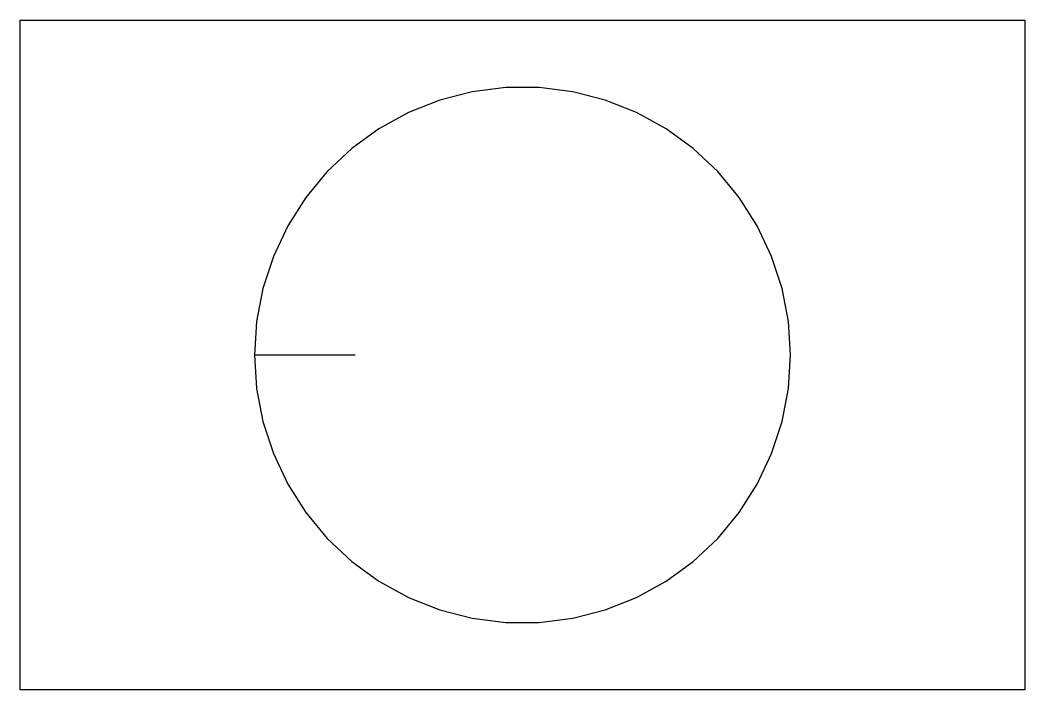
# Model space of a CAD drawing. Extents: x 0 to 300, y 0 to 200.
import ezdxf

# ---------------------------------------------------------------- set-up
doc = ezdxf.new("R2010")
doc.units = 0

msp = doc.modelspace()

# ---------------------------------------------------------------- linework, layer by layer
at = {"layer": 'Layer 0', "color": 5}
for p, q in [((0, 0), (0, 200)), ((0, 200), (300, 200)), ((300, 200), (300, 0)), ((100, 100), (70, 99.999992)), ((300, 0), (0, 0))]:
    msp.add_line(p, q, dxfattribs=at)
msp.add_lwpolyline([(70, 99.999992), (70.630829, 89.973328), (72.513351, 80.104797), (75.617889, 70.550018), (79.895477, 61.459686), (85.278656, 52.977158), (91.682533, 45.23621), (99.006096, 38.358929), (107.133873, 32.453754), (115.937675, 27.613825), (125.278671, 23.91547), (135.009521, 21.417013), (144.976791, 20.15786), (155.023285, 20.157864), (164.990555, 21.417028), (174.721405, 23.915493), (184.062393, 27.613859), (192.866196, 32.453796), (200.993973, 38.358978), (208.317535, 45.236279), (214.721405, 52.977238), (220.104568, 61.45977), (224.382141, 70.55011), (227.486679, 80.104889), (229.369186, 89.973427), (230, 100.000092), (229.369171, 110.026749), (227.486633, 119.895287), (224.38208, 129.450058), (220.104477, 138.54039), (214.721298, 147.022903), (208.317413, 154.763855), (200.99382, 161.641129), (192.866043, 167.546295), (184.062225, 172.386215), (174.721237, 176.084564), (164.990372, 178.583008), (155.023102, 179.842148), (144.976608, 179.842133), (135.009384, 178.582962), (125.278534, 176.084488), (115.937553, 172.386108), (107.133751, 167.546173), (99.005981, 161.640976), (91.682419, 154.763672), (85.278564, 147.022705), (79.895401, 138.540176), (75.617828, 129.449829), (72.513313, 119.89505), (70.630806, 110.026512), (70, 99.999847)], dxfattribs=at)

doc.saveas('drawing.dxf')
